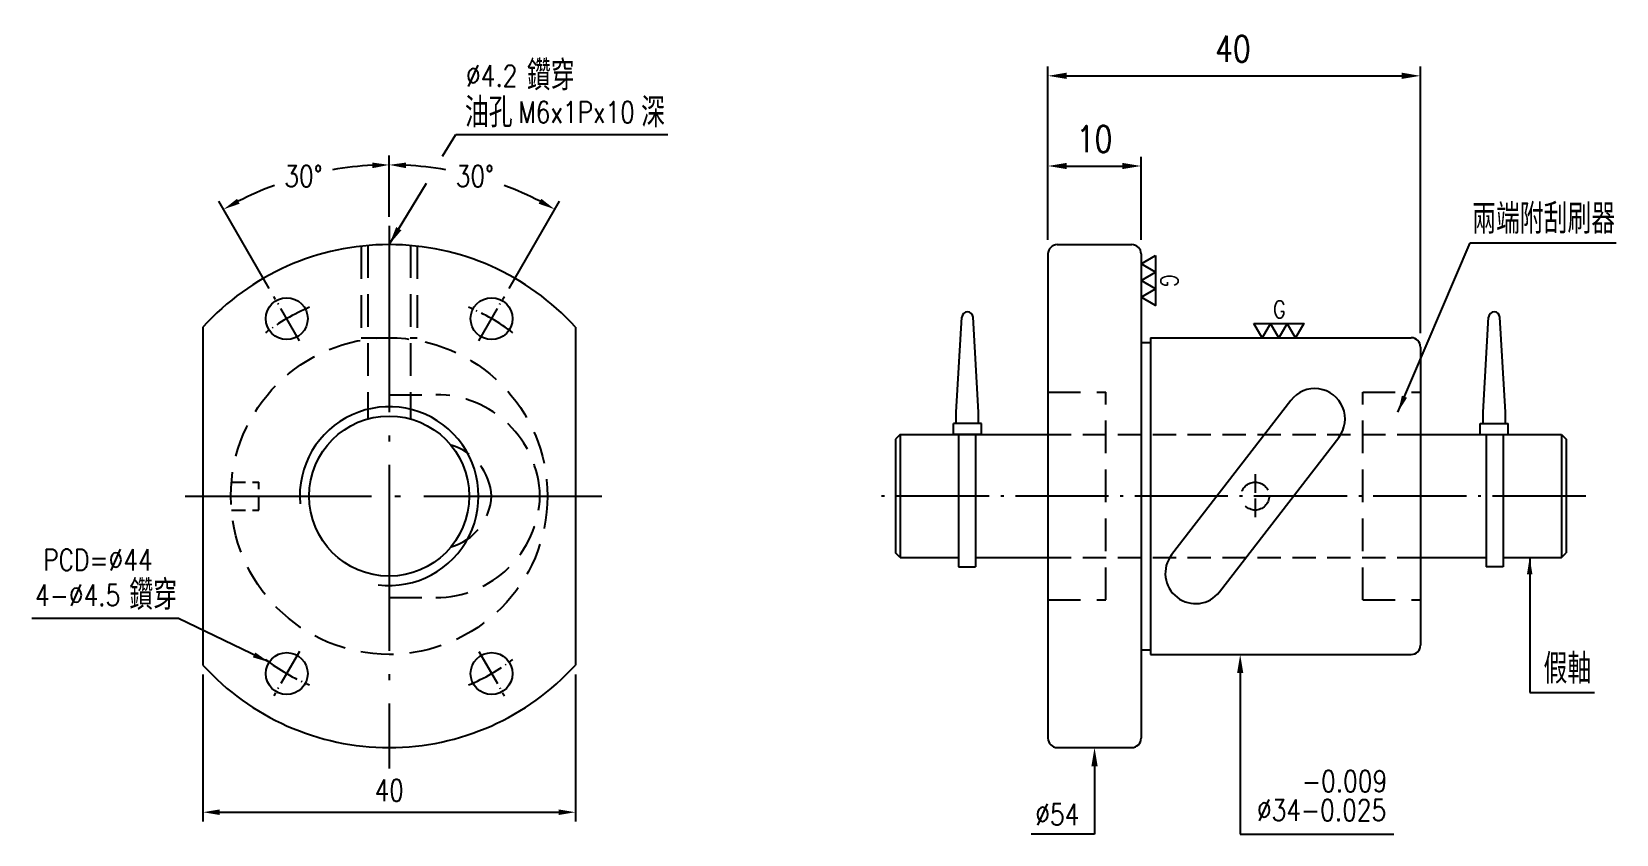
# Model space of a CAD drawing. Header units: millimetres. Extents: x 4184 to 4354, y -285 to -199.
import ezdxf
from ezdxf.enums import TextEntityAlignment as Align

# ---------------------------------------------------------------- set-up
doc = ezdxf.new("R2010")
doc.units = ezdxf.units.MM
doc.header["$LTSCALE"] = 10
for name, pattern in [('C', [2.5625, 2, -0.25, 0.0625, -0.25]), ('H', [0.75, 0.5, -0.25]), ('HIDDEN', [0.375, 0.25, -0.125])]:
    doc.linetypes.add(name, pattern=pattern)
doc.layers.get('0').update_dxf_attribs({"linetype": 'CONTINUOUS'})
doc.layers.get('DEFPOINTS').update_dxf_attribs({"linetype": 'CONTINUOUS'})
for name, color, linetype in [('04', 4, 'CONTINUOUS'), ('05', 5, 'H'), ('14', 4, 'CONTINUOUS'), ('C', 1, 'C'), ('H', 5, 'H')]:
    doc.layers.add(name, color=color, linetype=linetype)
for name, color, linetype, lineweight in [('AM_0', 7, 'CONTINUOUS', 25), ('AM_3', 6, 'CONTINUOUS', 25), ('AM_5', 3, 'CONTINUOUS', 25)]:
    doc.layers.add(name, color=color, linetype=linetype, lineweight=lineweight)
doc.styles.add('SIMPLEX', font='SIMPLEX.shx', dxfattribs={"width": 0.8, "height": 2.3, "bigfont": 'chineset.shx'})
doc.dimstyles.get("Standard").update_dxf_attribs({"dimscale": 0, "dimtxt": 2.8, "dimasz": 1.8, "dimexe": 1, "dimexo": 1, "dimgap": 1.7, "dimtad": 1, "dimdec": 3, "dimrnd": 0.0005, "dimdsep": 46, "dimtxsty": 'SIMPLEX', "dimcen": 0.09, "dimclrd": 6, "dimclre": 6, "dimclrt": 3, "dimadec": 1, "dimazin": 2, "dimtp": -0.1, "dimtm": 0.2, "dimtfac": 1, "dimtdec": 3, "dimtmove": 2, "dimatfit": 3, "dimfxl": 0, "dimtvp": 0.790698, "dimarcsym": 0})
doc.dimstyles.new('STANDARD$0', dxfattribs={"dimscale": 0, "dimtxt": 2.8, "dimasz": 1.8, "dimexe": 1, "dimexo": 1, "dimgap": 1.2, "dimtad": 1, "dimdec": 3, "dimdsep": 46, "dimtxsty": 'SIMPLEX', "dimcen": 0.09, "dimclrd": 6, "dimclre": 6, "dimclrt": 3, "dimadec": 1, "dimazin": 2, "dimtp": -0.1, "dimtm": 0.2, "dimtfac": 1, "dimtdec": 3, "dimtmove": 0, "dimatfit": 3, "dimfxl": 0, "dimtvp": 0.790698, "dimarcsym": 0})
doc.dimstyles.new('STANDARD$2', dxfattribs={"dimscale": 0, "dimtxt": 2.8, "dimasz": 1.8, "dimexe": 1, "dimexo": 1, "dimgap": 1.2, "dimtad": 0, "dimtih": 1, "dimtoh": 1, "dimdec": 3, "dimrnd": 0.0005, "dimdsep": 46, "dimtxsty": 'SIMPLEX', "dimcen": 0.09, "dimclrd": 6, "dimclre": 6, "dimclrt": 3, "dimadec": 1, "dimazin": 2, "dimtp": -0.1, "dimtm": 0.2, "dimtfac": 1, "dimtdec": 3, "dimtmove": 0, "dimatfit": 3, "dimfxl": 0, "dimtvp": 0.790698, "dimarcsym": 0})
doc.dimstyles.new('STANDARD$7', dxfattribs={"dimscale": 0, "dimtxt": 2.8, "dimasz": 1.8, "dimexe": 1, "dimexo": 1, "dimgap": 1.2, "dimtad": 1, "dimdec": 3, "dimrnd": 0.0005, "dimdsep": 46, "dimtxsty": 'SIMPLEX', "dimcen": 0.09, "dimclrd": 6, "dimclre": 6, "dimclrt": 3, "dimadec": 1, "dimazin": 2, "dimtp": -0.1, "dimtm": 0.2, "dimtfac": 1, "dimtdec": 3, "dimtmove": 2, "dimatfit": 3, "dimfxl": 0, "dimtvp": 0.790698, "dimarcsym": 0})

# ---------------------------------------------------------------- blocks, each defined once
blk = doc.blocks.new('*D6')
at = {"layer": 'AM_5', "color": 6, "lineweight": -2}
for p, q in [((4293, -221.26), (4293, -202.64)), ((4295, -203.64), (4331, -203.64)), ((4333, -231.26), (4333, -202.64))]:
    blk.add_line(p, q, dxfattribs=at)
at = {"layer": 'AM_5', "color": 6}
for points in [[(4295, -203.3), (4295, -203.97), (4293, -203.64)], [(4331, -203.3), (4331, -203.97), (4333, -203.64)]]:
    blk.add_solid(points, dxfattribs=at)
at = {"layer": 'DEFPOINTS', "color": 0}
for p in [(4333, -203.64), (4293, -222.76), (4333, -232.76)]:
    blk.add_point(p, dxfattribs=at)
at = {"layer": 'AM_5', "color": 3, "insert": (4312.86, -200.74), "char_height": 2.8, "attachment_point": 5, "style": 'SIMPLEX'}
blk.add_mtext('40', dxfattribs=at)
blk = doc.blocks.new('*D7')
at = {"layer": 'AM_5', "color": 6, "lineweight": -2}
for p, q in [((4293, -221.26), (4293, -212.32)), ((4303, -221.26), (4303, -212.32)), ((4295, -213.32), (4301, -213.32))]:
    blk.add_line(p, q, dxfattribs=at)
at = {"layer": 'AM_5', "color": 6}
for points in [[(4295, -212.99), (4295, -213.65), (4293, -213.32)], [(4301, -212.99), (4301, -213.65), (4303, -213.32)]]:
    blk.add_solid(points, dxfattribs=at)
at = {"layer": 'DEFPOINTS', "color": 0}
for p in [(4303, -213.32), (4293, -222.76), (4303, -222.76)]:
    blk.add_point(p, dxfattribs=at)
at = {"layer": 'AM_5', "color": 3, "insert": (4298, -210.42), "char_height": 2.8, "attachment_point": 5, "style": 'SIMPLEX'}
blk.add_mtext('10', dxfattribs=at)
blk = doc.blocks.new('GOLD0')
at = {"color": 3}
for points in [[(-7.51, 4.33), (-2.5, 4.33), (-5, 0)], [(-2.5, 4.33), (2.5, 4.33), (0, 0)], [(2.5, 4.33), (7.51, 4.33), (5, 0)]]:
    blk.add_lwpolyline(points, close=True, dxfattribs=at)
at = {"color": 3, "style": 'SIMPLEX', "width": 0.8}
blk.add_text('G', height=5.22, dxfattribs=at).set_placement((-1.77, 8.52), align=Align.MIDDLE_LEFT)
blk = doc.blocks.new('g')
at = {"layer": '14', "lineweight": 0, "xscale": 0.7000000000000455, "yscale": 0.7000000000000455, "zscale": 0.7000000000000455}
blk.add_blockref('GOLD0', (0, 0), dxfattribs=at)
blk = doc.blocks.new('8')
at = {"lineweight": 0, "xscale": 1.440000000000055, "yscale": 1.440000000000055, "zscale": 1.440000000000055}
blk.add_blockref('g', (0, 0), dxfattribs=at)
blk = doc.blocks.new('*D10')
at = {"layer": 'AM_3', "color": 6, "lineweight": -2}
for p, q in [((4222.26, -218.76), (4222.26, -212.2)), ((4209.38, -226.46), (4203.98, -217.1))]:
    blk.add_line(p, q, dxfattribs=at)
for start, end in [(92.9007, 99.8379), (110.2903, 117.0993)]:
    blk.add_arc((4222.26, -248.76), 35.56, start, end, dxfattribs=at)
at = {"layer": 'AM_3', "color": 6}
for points in [[(4220.45, -212.95), (4220.47, -213.55), (4222.26, -213.2)], [(4206.2, -217.37), (4205.92, -216.84), (4204.48, -217.97)]]:
    blk.add_solid(points, dxfattribs=at)
at = {"layer": 'DEFPOINTS', "color": 0}
for p in [(4216.08, -213.74), (4222.26, -219.76), (4209.88, -227.33), (4212.63, -232.09), (4222.26, -278.01)]:
    blk.add_point(p, dxfattribs=at)
at = {"layer": 'AM_3', "color": 3, "insert": (4213.05, -214.41), "char_height": 2.3, "attachment_point": 5, "style": 'SIMPLEX'}
blk.add_mtext('30°', dxfattribs=at)
blk = doc.blocks.new('*D11')
at = {"layer": 'AM_3', "color": 6, "lineweight": -2}
for p, q in [((4222.26, -218.76), (4222.26, -212.2)), ((4235.13, -226.46), (4240.54, -217.1))]:
    blk.add_line(p, q, dxfattribs=at)
for start, end in [(80.1621, 87.0993), (62.9007, 69.7097)]:
    blk.add_arc((4222.26, -248.76), 35.56, start, end, dxfattribs=at)
at = {"layer": 'AM_3', "color": 6}
for points in [[(4224.05, -213.55), (4224.06, -212.95), (4222.26, -213.2)], [(4238.6, -216.84), (4238.31, -217.37), (4240.04, -217.97)]]:
    blk.add_solid(points, dxfattribs=at)
at = {"layer": 'DEFPOINTS', "color": 0}
for p in [(4234.42, -215.35), (4222.26, -219.76), (4234.63, -227.33), (4231.88, -232.09), (4222.26, -278.01)]:
    blk.add_point(p, dxfattribs=at)
at = {"layer": 'AM_3', "color": 3, "insert": (4231.46, -214.41), "char_height": 2.3, "attachment_point": 5, "style": 'SIMPLEX'}
blk.add_mtext('30°', dxfattribs=at)
blk = doc.blocks.new('*D12')
at = {"layer": 'AM_3', "color": 6, "lineweight": -2}
for p, q in [((4202.26, -267.9), (4202.26, -283.7)), ((4242.26, -267.9), (4242.26, -283.7)), ((4204.06, -282.7), (4240.46, -282.7))]:
    blk.add_line(p, q, dxfattribs=at)
at = {"layer": 'AM_3', "color": 6}
for points in [[(4204.06, -282.4), (4204.06, -283), (4202.26, -282.7)], [(4240.46, -282.4), (4240.46, -283), (4242.26, -282.7)]]:
    blk.add_solid(points, dxfattribs=at)
at = {"layer": 'DEFPOINTS', "color": 0}
for p in [(4202.26, -266.9), (4242.26, -266.9), (4242.26, -282.7)]:
    blk.add_point(p, dxfattribs=at)
at = {"layer": 'AM_3', "color": 3, "insert": (4222.26, -280.35), "char_height": 2.3, "attachment_point": 5, "style": 'SIMPLEX'}
blk.add_mtext('40', dxfattribs=at)

msp = doc.modelspace()

# ---------------------------------------------------------------- linework, layer by layer
at = {"color": 6}
for p, q in [((4227.9897, -212.2672), (4229.4002, -209.9313)), ((4229.4002, -209.9313), (4231.4002, -209.9313)), ((4229.4002, -209.9313), (4231.769, -209.9313)), ((4231.769, -209.9313), (4252.19, -209.9313)), ((4338.3288, -221.5567), (4354.0352, -221.5567)), ((4313.6456, -267.7606), (4313.6456, -285.0709)), ((4298.0034, -277.7606), (4298.0034, -285.0709)), ((4296.9727, -285.0709), (4291.2127, -285.0709)), ((4298.0034, -285.0709), (4296.9727, -285.0709)), ((4313.6456, -285.0709), (4315.2394, -285.0709)), ((4315.2394, -285.0709), (4330.1555, -285.0709))]:
    msp.add_line(p, q, dxfattribs=at)
for p, q in [((4283.1582, -239.7606), (4283.7589, -229.553)), ((4285.5582, -239.7606), (4284.9575, -229.553)), ((4339.7256, -239.7606), (4340.3263, -229.553)), ((4342.1256, -239.7606), (4341.5249, -229.553)), ((4202.2578, -230.6222), (4202.2578, -266.8989)), ((4242.2578, -230.6222), (4242.2578, -266.8989)), ((4283.1582, -240.9606), (4283.1582, -239.7606)), ((4285.5582, -240.9606), (4285.5582, -239.7606)), ((4319.0808, -238.4845), (4306.2808, -255.0645)), ((4339.7256, -240.9606), (4339.7256, -239.7606)), ((4342.1256, -240.9606), (4342.1256, -239.7606)), ((4285.8582, -240.9606), (4282.8582, -240.9606)), ((4282.8582, -242.1606), (4282.8582, -240.9606)), ((4285.8582, -242.1606), (4285.8582, -240.9606)), ((4339.4256, -240.9606), (4342.4256, -240.9606)), ((4339.4256, -242.1606), (4339.4256, -240.9606)), ((4342.4256, -242.1606), (4342.4256, -240.9606)), ((4277.1419, -242.1606), (4276.6419, -242.6606)), ((4276.6419, -242.6606), (4276.6419, -254.8606)), ((4277.1419, -242.1606), (4277.1419, -255.3606)), ((4277.1419, -242.1606), (4293.0034, -242.1606)), ((4285.8582, -242.1606), (4282.8582, -242.1606)), ((4283.4081, -242.1606), (4283.4081, -256.3606)), ((4285.2081, -242.1606), (4285.2081, -256.3606)), ((4311.4259, -259.0366), (4324.2259, -242.4566)), ((4333.0034, -242.1606), (4348.1419, -242.1606)), ((4339.4256, -242.1606), (4342.4256, -242.1606)), ((4340.0757, -242.1606), (4340.0757, -256.3606)), ((4341.8757, -242.1606), (4341.8757, -256.3606)), ((4348.1419, -242.1606), (4348.1419, -255.3606)), ((4348.1419, -242.1606), (4348.6419, -242.6606)), ((4348.6419, -242.6606), (4348.6419, -254.8606)), ((4277.1419, -255.3606), (4276.6419, -254.8606)), ((4348.1419, -255.3606), (4348.6419, -254.8606)), ((4277.1419, -255.3606), (4283.4081, -255.3606)), ((4283.4081, -256.3606), (4285.2081, -256.3606)), ((4285.2081, -255.3606), (4293.0034, -255.3606)), ((4333.0034, -255.3606), (4340.0757, -255.3606)), ((4341.8757, -256.3606), (4340.0757, -256.3606)), ((4341.8757, -255.3606), (4348.1419, -255.3606))]:
    msp.add_line(p, q)
for centre, radius in [((4211.2578, -229.708), 2.25), ((4233.2578, -229.708), 2.25), ((4222.2578, -248.7606), 8.6), ((4211.2578, -267.8131), 2.25), ((4233.2578, -267.8131), 2.25)]:
    msp.add_circle(centre, radius)
for centre, radius, start, end in [((4222.2578, -248.7606), 27, 42.205446, 137.794554), ((4284.3582, -229.5819), 0.6, 2.753997, 177.246003), ((4340.9256, -229.5819), 0.6, 2.753997, 177.246003), ((4321.6534, -240.4706), 3.25, 322.33134, 142.33134), ((4308.8534, -257.0506), 3.25, 142.33134, 322.33134), ((4222.2578, -248.7606), 27, 222.205446, 317.794554)]:
    msp.add_arc(centre, radius, start, end)
for points in [[(4313.3122, -267.7606), (4313.9789, -267.7606), (4313.6456, -265.7606)], [(4297.67, -277.7606), (4298.3367, -277.7606), (4298.0034, -275.7606)]]:
    msp.add_solid(points, dxfattribs=at)
at = {"layer": '04'}
msp.add_arc((4222.2578, -248.7606), 9.6, 263.005722, 184.944599, dxfattribs=at)
at = {"layer": '05', "linetype": 'HIDDEN'}
for p, q in [((4293.0034, -242.1606), (4333.0034, -242.1606)), ((4293.0034, -255.3606), (4333.0034, -255.3606))]:
    msp.add_line(p, q, dxfattribs=at)
at = {"layer": 'AM_0'}
for p, q in [((4293.0034, -222.7606), (4293.0034, -274.7606)), ((4294.0034, -221.7606), (4302.0034, -221.7606)), ((4303.0034, -222.7606), (4303.0034, -274.7606)), ((4303.0034, -232.2606), (4303.0034, -265.2606)), ((4303.0034, -232.2606), (4304.0034, -232.2606)), ((4304.0034, -231.7606), (4332.0034, -231.7606)), ((4304.0034, -231.7606), (4304.0034, -265.7606)), ((4304.0034, -232.2606), (4304.0034, -265.2606)), ((4333.0034, -232.7606), (4333.0034, -264.7606)), ((4303.0034, -265.2606), (4304.0034, -265.2606)), ((4304.0034, -265.7606), (4332.0034, -265.7606)), ((4294.0034, -275.7606), (4302.0034, -275.7606))]:
    msp.add_line(p, q, dxfattribs=at)
for centre, start, end in [((4294.0034, -222.7606), 90, 180), ((4302.0034, -222.7606), 0, 90), ((4332.0034, -232.7606), 0, 90), ((4332.0034, -264.7606), 270, 0), ((4294.0034, -274.7606), 180, 270), ((4302.0034, -274.7606), 270, 0)]:
    msp.add_arc(centre, 1, start, end, dxfattribs=at)
at = {"layer": 'C'}
for p, q in [((4222.2578, -219.7606), (4222.2578, -278.0115)), ((4222.2578, -219.7606), (4222.2578, -278.0115)), ((4200.3499, -248.7606), (4245.1059, -248.7606))]:
    msp.add_line(p, q, dxfattribs=at)
at = {"layer": 'C', "ltscale": 0.2}
for p, q in [((4212.6328, -232.0896), (4209.8828, -227.3265)), ((4231.8828, -232.0896), (4234.6328, -227.3265)), ((4212.6328, -265.4316), (4209.8828, -270.1947)), ((4231.8828, -265.4316), (4234.6328, -270.1947))]:
    msp.add_line(p, q, dxfattribs=at)
at = {"layer": 'C', "ltscale": 0.1}
msp.add_line((4315.2534, -246.4201), (4315.2534, -251.0847), dxfattribs=at)
at = {"layer": 'C', "color": 1, "ltscale": 0.5}
msp.add_line((4350.7535, -248.7606), (4274.3608, -248.7606), dxfattribs=at)
at = {"layer": 'C', "ltscale": 0.2}
for start, end in [(112.833357, 127.166643), (52.833357, 67.166643), (232.833357, 247.166643), (292.833357, 307.166643)]:
    msp.add_arc((4222.2578, -248.7606), 22, start, end, dxfattribs=at)
at = {"layer": 'H', "ltscale": 0.7}
for p, q in [((4219.2578, -221.9278), (4219.2578, -231.7606)), ((4219.9578, -221.8348), (4219.9578, -240.4738)), ((4224.5578, -221.8348), (4224.5578, -240.4738)), ((4225.2578, -221.9278), (4225.2578, -231.7606)), ((4219.2578, -231.7606), (4225.2578, -231.7606)), ((4222.2578, -237.8706), (4227.2578, -237.8706)), ((4293.0034, -237.6106), (4299.2034, -237.6106)), ((4299.2034, -259.9106), (4299.2034, -237.6106)), ((4326.8034, -259.9106), (4326.8034, -237.6106)), ((4326.8034, -237.6106), (4333.0034, -237.6106)), ((4222.2578, -259.6506), (4227.2578, -259.6506)), ((4293.0034, -259.9106), (4299.2034, -259.9106)), ((4326.8034, -259.9106), (4333.0034, -259.9106))]:
    msp.add_line(p, q, dxfattribs=at)
at = {"layer": 'H', "ltscale": 0.3}
for p, q in [((4205.3241, -247.2606), (4208.2578, -247.2606)), ((4208.2578, -250.2606), (4208.2578, -247.2606)), ((4205.3241, -250.2606), (4208.2578, -250.2606))]:
    msp.add_line(p, q, dxfattribs=at)
at = {"layer": 'H', "ltscale": 0.7}
for centre, radius in [((4222.2578, -248.7606), 17), ((4315.2534, -248.7606), 1.5)]:
    msp.add_circle(centre, radius, dxfattribs=at)
for centre, radius, start, end in [((4227.2578, -249.0706), 11.2, 1.586068, 90), ((4227.2578, -249.0706), 6, 2.961601, 74.096073), ((4227.2578, -248.4506), 11.2, 270, 358.413932), ((4227.2578, -248.4506), 6, 285.903927, 357.038399)]:
    msp.add_arc(centre, radius, start, end, dxfattribs=at)

# ---------------------------------------------------------------- block references
at = {"lineweight": 0, "xscale": 0.3548160000000047, "yscale": 0.3548160000000047, "zscale": 0.3548160000000047, "rotation": 270}
msp.add_blockref('8', (4303.0034, -225.6001), dxfattribs=at)
at = {"lineweight": 0, "xscale": 0.3548159999998734, "yscale": 0.3548159999998734, "zscale": 0.3548159999998734}
msp.add_blockref('8', (4317.8109, -231.7606), dxfattribs=at)

# ---------------------------------------------------------------- texts
at = {"color": 3, "char_height": 3.2, "attachment_point": 7, "style": 'SIMPLEX'}
for s, insert in [('鑽穿', (4237.0488, -205.2079)), ('油孔', (4230.3931, -209.1696)), ('深', (4249.316, -209.1696)), ('兩端附刮刷器', (4338.555, -220.5936)), ('鑽穿', (4194.3571, -260.9794)), ('假軸', (4346.2183, -268.8945))]:
    msp.add_mtext(s, dxfattribs=dict(at, insert=insert))
at = {"layer": 'AM_5', "color": 3, "char_height": 2.3, "attachment_point": 5, "style": 'SIMPLEX'}
for s, insert in [('%%c4.2', (4233.2648, -203.6272)), ('M6x1Px10', (4242.3717, -207.5368)), ('^IPCD=∅44', (4190.3472, -255.6079)), ('4-%%C4.5', (4188.8098, -259.3949)), ('-0.009', (4324.8573, -279.3662)), ('%%c54', (4294.0086, -282.9322)), ('%%c34-0.025', (4322.3876, -282.4671))]:
    msp.add_mtext(s, dxfattribs=dict(at, insert=insert))

# ---------------------------------------------------------------- dimensions: what is measured, and where the dimension line sits
at = {"layer": 'AM_3'}
for base, line1, line2, picture, middle in [((4216.0832, -213.7429), ((4222.2578, -219.7606), (4222.2578, -278.0115)), ((4212.6328, -232.0896), (4209.8828, -227.3265)), '*D10', (4213.0547, -214.4143)), ((4234.4193, -215.3471), ((4231.8828, -232.0896), (4234.6328, -227.3265)), ((4222.2578, -219.7606), (4222.2578, -278.0115)), '*D11', (4231.4608, -214.4143))]:
    dim = msp.add_angular_dim_2l(base=base, line1=line1, line2=line2, dimstyle='STANDARD$2', override={"dimscale": 1}, dxfattribs=at)
    dim.commit()
    dim.dimension.update_dxf_attribs({"geometry": picture, "text_midpoint": middle})
dim = msp.add_linear_dim(base=(4242.2578, -282.7048), p1=(4202.2578, -266.8989), p2=(4242.2578, -266.8989), dimstyle='STANDARD$0', override={"dimscale": 1}, dxfattribs=at)
dim.commit()
dim.dimension.update_dxf_attribs({"geometry": '*D12', "text_midpoint": (4222.2578, -280.3548)})
at = {"layer": 'AM_5'}
for base, p2, picture, middle in [((4333.0034, -203.6374), (4333.0034, -232.7606), '*D6', (4312.8565, -203.6374)), ((4303.0034, -213.3196), (4303.0034, -222.7606), '*D7', (4298.0034, -213.3196))]:
    dim = msp.add_linear_dim(base=base, p1=(4293.0034, -222.7606), p2=p2, dimstyle='Standard', override={"dimscale": 1, "dimtxt": 2.5, "dimasz": 2, "dimexo": 1.5, "dimgap": 1.5, "dimrnd": 0, "dimcen": 0, "dimadec": 3, "dimtmove": 0}, dxfattribs=at)
    dim.commit()
    dim.dimension.update_dxf_attribs({"geometry": picture, "text_midpoint": middle, "dimtype": 160})

# ---------------------------------------------------------------- leaders
msp.add_leader([(4344.7338, -255.3606), (4344.7338, -269.8545), (4351.6853, -269.8545)], dimstyle='STANDARD$7', override={"dimscale": 1, "dimtad": 0})
at = {"layer": 'AM_3'}
for points in [[(4330.5833, -239.7452), (4338.3288, -221.5567)], [(4209.3693, -266.59), (4199.623, -261.8996), (4183.8713, -261.8996)]]:
    msp.add_leader(points, dimstyle='STANDARD$7', override={"dimscale": 1, "dimtad": 0}, dxfattribs=at)
at = {"layer": 'AM_5'}
msp.add_leader([(4222.2578, -221.7606), (4226.2519, -215.1454)], dimstyle='STANDARD$7', override={"dimscale": 1, "dimtxt": 2.5, "dimasz": 2, "dimexo": 1.5, "dimgap": 1.5, "dimrnd": 0, "dimcen": 0, "dimadec": 3, "dimtmove": 0}, dxfattribs=at)

doc.saveas('drawing.dxf')
